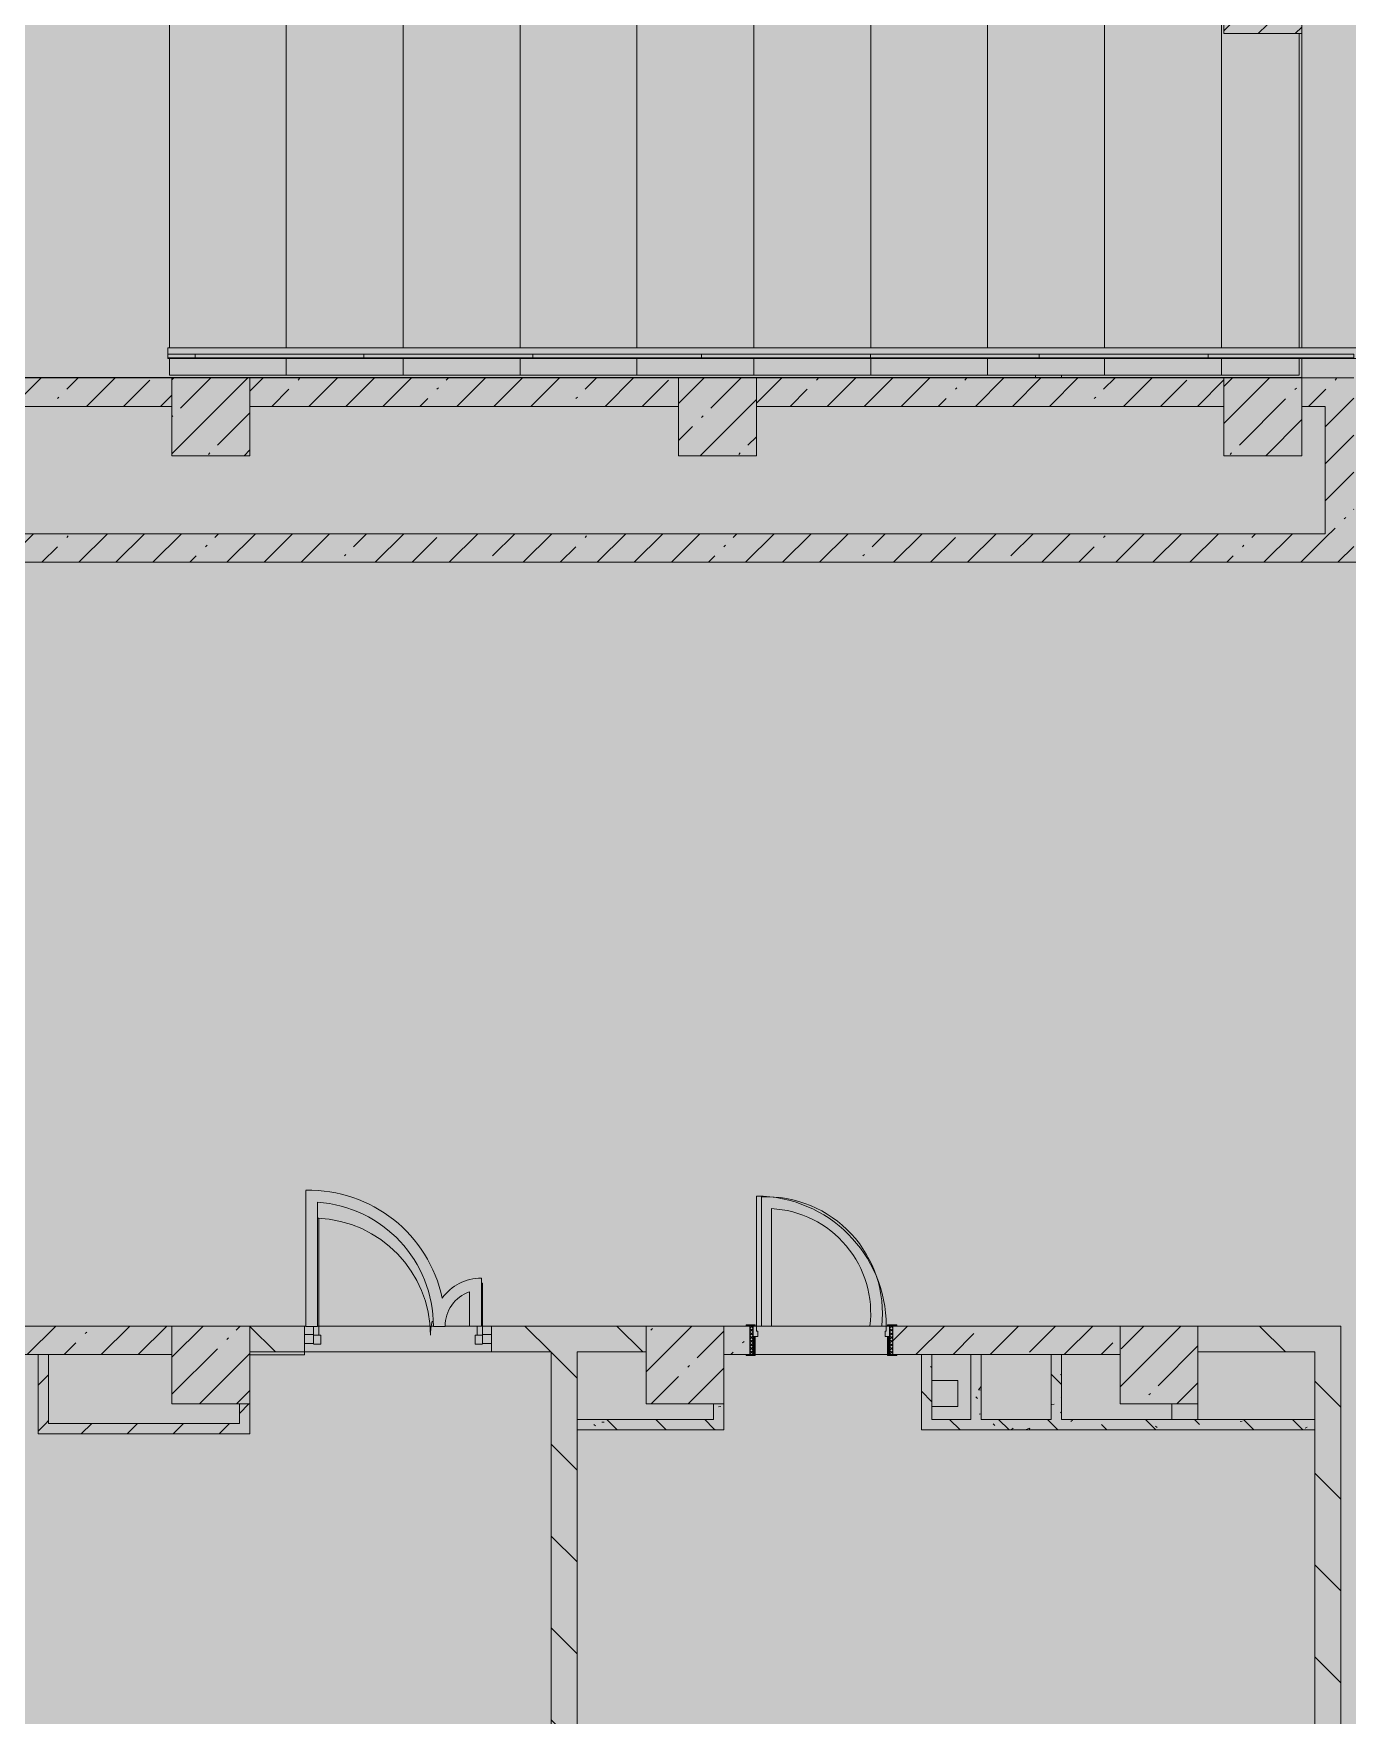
# Model space of a CAD drawing. Header units: millimetres. Extents: x -3238 to 193830, y -8553 to 29000.
# Drawn here: x 79802 to 89917, y 4902 to 17850 of the extents above; entities that cross this region are included whole.
import ezdxf

# ---------------------------------------------------------------- set-up
doc = ezdxf.new("R2010")
doc.units = ezdxf.units.MM
doc.linetypes.add('200_ШТРИХ__ш1_п0_6_', pattern=[160, 100, -60])
doc.layers.add('A-DETL-GENF-5', color=7, linetype='Continuous', lineweight=9, true_color=0xc0c0c0, transparency=0.4)
for name, color, linetype, lineweight, true_color in [('A-DETL-GENF-8', 7, 'Continuous', 5, 0xb7b7b7), ('A-DOOR-2', 7, 'Continuous', 5, 0xaaaaaa), ('A-DOOR-3', 7, 'Continuous', 5, 0xe2e2e2), ('A-DOOR-4', 7, 'Continuous', 5, 0xb7b7b7), ('A-DOOR-FRAM-2', 7, 'Continuous', 5, 0xe2e2e2), ('A-DOOR-FRAM-3', 7, 'Continuous', 5, 0xaaaaaa), ('A-DOOR-FRAM-4', 7, 'Continuous', 5, 0xb7b7b7), ('A-FLOR-2', 7, 'Continuous', 5, 0xb7b7b7), ('A-GLAZ-CWMG-2', 7, 'Continuous', 5, 0x737373), ('A-WALL-4', 7, 'Continuous', 9, 0x737373), ('A-WALL-5', 7, 'Continuous', 5, 0x737373), ('A-WALL-PATT-1', 7, 'Continuous', 5, 0x787878), ('I-WALL-7', 7, 'Continuous', 5, 0x737373), ('I-WALL-8', 7, 'Continuous', 5, 0x787878), ('S-COLS-2', 7, 'Continuous', 5, 0x737373), ('S-STRS-3', 7, 'Continuous', 5, 0x737373)]:
    doc.layers.add(name, color=color, linetype=linetype, lineweight=lineweight, true_color=true_color)
for name, color, linetype, lineweight in [('A-DETL-MBND-1', 7, '200_ШТРИХ__ш1_п0_6_', 9), ('I-WALL-6', 7, 'Continuous', 5), ('S-COLS-3', 7, 'Continuous', 5)]:
    doc.layers.add(name, color=color, linetype=linetype, lineweight=lineweight)
pattern_1 = [(135, (58957.15, 0), (-353.553, -353.553), [])]
pattern_2 = [(45, (58957.15, 0), (-285.123, 285.123), []), (45, (59242.27, 0), (-285.123, 285.123), [504.031, -100.806, 16.764, -84.042])]
pattern_3 = [(45, (58957.15, 0), (-176.7767, 176.7767), [])]
pattern_4 = [(135, (58957.15, 0), (-377.171, -377.171), [533.4, -88.9, 17.78, -88.9]), (135, (58957.15, 376.94), (-377.171, -377.171), []), (50, (58957.15, 0), (637.6445, -55.787), [66.675, -733.425]), (355, (58957.15, 0), (-123.35, 668.699), [53.34, -586.74]), (100.451, (59010.3, -4.65), (514.299, 612.908), [56.665, -623.315]), (46.184, (58957.15, 177.8), (948.776, -147.15), [100.012, -1100.137]), (96.636, (59036.2, 165.5), (830.91, 865.997), [84.998, -934.973]), (351.184, (58957.2, 177.8), (830.918, 865.988), [80.01, -880.11]), (21, (59046.05, 133.35), (530.651, -357.928), [66.675, -733.425]), (326, (59046.05, 133.35), (216.308, 644.658), [53.34, -586.74]), (71.451, (59090.3, 103.5), (746.96, 286.724), [56.665, -623.315]), (37.5, (58957.15, 0), (10.8105, 295.9426), [16.764, -562.864, 16.764, -578.866, -588.962]), (37.5, (58957.15, 0), (10.8105, 295.9426), [-1175.258, 16.764, -572.198]), (7.5, (58957.15, 0), (233.869, 350.6318), [16.764, -322.834, 16.764, -549.529, -224.472]), (7.5, (58957.15, 0), (233.869, 350.6318), [-905.891, 16.764, -207.708]), (327.5, (58758.9, 0), (474.5678, -20.0513), [16.764, -205.486, 16.764, -676.656, -920.115]), (327.5, (58758.9, 0), (474.5678, -20.0513), [-915.67, 16.764, -903.351]), (317.5, (58670, 0), (518.452, 88.9934), [16.764, -272.161, 16.764, -443.738, -653.415]), (317.5, (58670, 0), (518.452, 88.9934), [-749.427, 16.764, -636.651])]

# ---------------------------------------------------------------- blocks, each defined once
blk = doc.blocks.new('BSC_Колонна _Прямоугольная - 600х600-23286269-2_3_1_птичка')
at = {"layer": 'S-COLS-3'}
h = blk.add_hatch(dxfattribs=at)
h.set_pattern_fill('FP_132', color=256, style=0, pattern_type=2)
h.set_pattern_definition([(45, (-29509.74, -7600), (-285.123, 285.123), []), (45, (-29224.6, -7600), (-285.123, 285.123), [504.031, -100.806, 16.764, -84.042])])
h.paths.add_polyline_path([(-300, -300), (300, -300), (300, 300), (-300, 300)])
at = {"layer": 'S-COLS-2'}
for p, q in [((300, 300), (-300, 300)), ((-300, 300), (-300, -300)), ((300, -300), (300, 300)), ((-300, -300), (300, -300))]:
    blk.add_line(p, q, dxfattribs=at)
blk = doc.blocks.new('BSC_Колонна _Прямоугольная - 600х600-V138-2_3_1_птичка')
at = {"layer": 'S-COLS-3'}
h = blk.add_hatch(dxfattribs=at)
h.set_pattern_fill('FP_155', color=256, style=0, pattern_type=2)
h.set_pattern_definition([(45, (-25860, -7600), (-285.123, 285.123), []), (45, (-25574.88, -7600), (-285.123, 285.123), [504.031, -100.806, 16.764, -84.042])])
h.paths.add_polyline_path([(-300, -300), (300, -300), (300, 300), (-300, 300)])
at = {"layer": 'S-COLS-2'}
for p, q in [((300, 300), (-300, 300)), ((-300, 300), (-300, -300)), ((300, -300), (300, 300)), ((-300, -300), (300, -300))]:
    blk.add_line(p, q, dxfattribs=at)
blk = doc.blocks.new('BSC_Колонна _Прямоугольная - 600х600-V140-2_3_1_птичка')
at = {"layer": 'S-COLS-3'}
h = blk.add_hatch(dxfattribs=at)
h.set_pattern_fill('FP_157', color=256, style=0, pattern_type=2)
h.set_pattern_definition([(45, (-26110, -14900), (-285.123, 285.123), []), (45, (-25824.88, -14900), (-285.123, 285.123), [504.031, -100.806, 16.764, -84.042])])
h.paths.add_polyline_path([(-300, -300), (300, -300), (300, 300), (-300, 300), (-300, 211)])
at = {"layer": 'S-COLS-2'}
for p, q in [((300, 300), (-300, 300)), ((-300, 300), (-300, -300)), ((300, -300), (300, 300)), ((-300, -300), (300, -300))]:
    blk.add_line(p, q, dxfattribs=at)
blk = doc.blocks.new('BSC_Колонна _Прямоугольная - 600х600-V192-2_3_1_птичка')
at = {"layer": 'S-COLS-3'}
h = blk.add_hatch(dxfattribs=at)
h.set_pattern_fill('FP_204', color=256, style=0, pattern_type=2)
h.set_pattern_definition([(45, (-30310, -14900), (-285.123, 285.123), []), (45, (-30024.88, -14900), (-285.123, 285.123), [504.031, -100.806, 16.764, -84.042])])
h.paths.add_polyline_path([(-300, -300), (300, -300), (300, 300), (-300, 300), (-300, 211)])
at = {"layer": 'S-COLS-2'}
for p, q in [((300, 300), (-300, 300)), ((-300, 300), (-300, -300)), ((300, -300), (300, 300)), ((-300, -300), (300, -300))]:
    blk.add_line(p, q, dxfattribs=at)
blk = doc.blocks.new('110_Дверь_СКБ_1Ст_Внутренняя1 - Д-4к_п__1100x2100h_Артистические EI30-V205-2_3_1_птичка')
at = {"layer": 'A-DOOR-2'}
h = blk.add_hatch(dxfattribs=at)
h.set_pattern_fill('FP_58', color=256, style=0, pattern_type=2)
h.set_pattern_definition([(135, (1751.41, 174.685), (-14.14214, -14.14214), []), (225, (1751.41, 174.685), (14.14214, -14.14214), [])])
h.paths.add_polyline_path([(562.5, -110), (562.5, 110), (537.5, 110), (537.5, -110)])
at = {"layer": 'A-DOOR-3'}
h = blk.add_hatch(color=256, dxfattribs=at)
h.paths.add_polyline_path([(537.5, 30), (537.5, 110), (512.5, 110), (512.5, 70), (502.5, 70), (502.5, 30)])
h.paths.add_polyline_path([(-477.5, 30), (-477.5, 70), (-487.5, 70), (-487.5, 110), (-512.5, 110), (-512.5, 30)])
at = {"layer": 'A-DOOR-FRAM-2'}
for points in [[(-447.5, 110), (-447.5, 1110), (-487.5, 1110), (-487.5, 110)], [(-497.5, 110), (-497.5, 118), (-567.5, 118), (-567.5, 110)], [(-497.5, -110), (-497.5, 30), (-512.5, 30), (-512.5, -110)], [(592.5, 110), (592.5, 118), (522.5, 118), (522.5, 110)], [(537.5, -110), (537.5, 30), (522.5, 30), (522.5, -110)], [(-497.5, -118), (-497.5, -110), (-567.5, -110), (-567.5, -118)], [(592.5, -118), (592.5, -110), (522.5, -110), (522.5, -118)]]:
    blk.add_hatch(color=256, dxfattribs=at).paths.add_polyline_path(points)
at = {"layer": 'A-DOOR-FRAM-3'}
h = blk.add_hatch(dxfattribs=at)
h.set_pattern_fill('FP_59', color=256, style=0, pattern_type=2)
h.set_pattern_definition([(45, (-371.384, 174.685), (-14.1421, 14.1421), []), (135, (-371.384, 174.685), (-14.1421, -14.1421), [])])
h.paths.add_polyline_path([(-512.5, -110), (-512.5, 110), (-537.5, 110), (-537.5, -110)])
at = {"layer": 'A-DOOR-4'}
for p, q in [((-487.5, 1110), (-487.5, 110)), ((-447.5, 1110), (-487.5, 1110)), ((-447.5, 110), (-447.5, 1110)), ((-487.5, 110), (-447.5, 110))]:
    blk.add_line(p, q, dxfattribs=at)
blk.add_arc((-487.5, 110), 1000, 360, 90, dxfattribs=at)
at = {"layer": 'A-DOOR-FRAM-4'}
for p, q in [((-497.5, 118), (-567.5, 118)), ((-567.5, 118), (-567.5, 110)), ((-567.5, 110), (-497.5, 110)), ((-512.5, 110), (-537.5, 110)), ((-537.5, 110), (-537.5, -110)), ((-487.5, 110), (-512.5, 110)), ((-512.5, 110), (-512.5, 30)), ((-512.5, -110), (-512.5, 110)), ((-497.5, 110), (-512.5, 110)), ((-512.5, 110), (-512.5, 109)), ((-512.5, 109), (-497.5, 109)), ((-512.5, 30), (-477.5, 30)), ((-497.5, 30), (-512.5, 30)), ((-512.5, 30), (-512.5, -110)), ((-497.5, 110), (-497.5, 118)), ((-497.5, 109), (-497.5, 110)), ((-497.5, -110), (-497.5, 30)), ((-487.5, 70), (-487.5, 110)), ((-477.5, 70), (-487.5, 70)), ((-477.5, 30), (-477.5, 70)), ((512.5, 70), (502.5, 70)), ((502.5, 70), (502.5, 30)), ((502.5, 30), (537.5, 30)), ((512.5, 110), (512.5, 70)), ((537.5, 110), (512.5, 110)), ((592.5, 118), (522.5, 118)), ((522.5, 118), (522.5, 110)), ((537.5, 110), (522.5, 110)), ((522.5, 110), (522.5, 109)), ((522.5, 110), (592.5, 110)), ((522.5, 109), (537.5, 109)), ((537.5, 30), (522.5, 30)), ((522.5, 30), (522.5, -110)), ((537.5, 30), (537.5, 110)), ((562.5, 110), (537.5, 110)), ((537.5, 110), (537.5, -110)), ((537.5, 109), (537.5, 110)), ((537.5, -110), (537.5, 30)), ((562.5, -110), (562.5, 110)), ((592.5, 110), (592.5, 118)), ((-497.5, -110), (-567.5, -110)), ((-567.5, -110), (-567.5, -118)), ((-567.5, -118), (-497.5, -118)), ((-537.5, -110), (-512.5, -110)), ((-512.5, -110), (-497.5, -110)), ((-497.5, -118), (-497.5, -110)), ((522.5, -110), (537.5, -110)), ((592.5, -110), (522.5, -110)), ((522.5, -110), (522.5, -118)), ((522.5, -118), (592.5, -118)), ((537.5, -110), (562.5, -110)), ((592.5, -118), (592.5, -110))]:
    blk.add_line(p, q, dxfattribs=at)
blk = doc.blocks.new('BSC_Колонна _Прямоугольная - 600х600-V225-2_3_1_птичка')
at = {"layer": 'S-COLS-3'}
h = blk.add_hatch(dxfattribs=at)
h.set_pattern_fill('FP_229', color=256, style=0, pattern_type=2)
h.set_pattern_definition([(45, (-22210, -14900), (-285.123, 285.123), []), (45, (-21924.88, -14900), (-285.123, 285.123), [504.031, -100.806, 16.764, -84.042])])
h.paths.add_polyline_path([(-300, -300), (300, -300), (300, 300), (-300, 300), (-300, 211)])
at = {"layer": 'S-COLS-2'}
for p, q in [((300, 300), (-300, 300)), ((-300, 300), (-300, -300)), ((300, -300), (300, 300)), ((-300, -300), (300, -300))]:
    blk.add_line(p, q, dxfattribs=at)
blk = doc.blocks.new('BSC_Колонна _Прямоугольная - 600х600-V231-2_3_1_птичка')
at = {"layer": 'S-COLS-3'}
h = blk.add_hatch(dxfattribs=at)
h.set_pattern_fill('FP_235', color=256, style=0, pattern_type=2)
h.set_pattern_definition([(45, (-22210, -7600), (-285.123, 285.123), []), (45, (-21924.88, -7600), (-285.123, 285.123), [504.031, -100.806, 16.764, -84.042])])
h.paths.add_polyline_path([(-300, -300), (300, -300), (300, 300), (-300, 300)])
at = {"layer": 'S-COLS-2'}
for p, q in [((300, 300), (-300, 300)), ((-300, 300), (-300, -300)), ((300, -300), (300, 300)), ((-300, -300), (300, -300))]:
    blk.add_line(p, q, dxfattribs=at)
blk = doc.blocks.new('Прямоугольный импост - 50 x 70 мм-31927764-2_3_1_птичка')
at = {"layer": 'A-GLAZ-CWMG-2'}
for p, q in [((-70, 35), (0, 35)), ((-70, -35), (-70, 35)), ((0, 35), (0, -35)), ((0, -35), (-70, -35))]:
    blk.add_line(p, q, dxfattribs=at)
blk = doc.blocks.new('Дверь_Витражная_остекление_ - ДВН_ДАО_Главный вход_1200 в свету Д-22 _п_-V271-2_3_1_птичка')
at = {"layer": 'A-DOOR-3'}
for points in [[(-619, 30), (-610, 30), (-610, 930), (-619, 930), (-619, 97), (-650, 97), (-650, 30)], [(610, 30), (650, 35), (650, 430), (642, 430), (642, 100), (610, 100)]]:
    blk.add_hatch(color=256, dxfattribs=at).paths.add_polyline_path(points)
at = {"layer": 'A-DETL-GENF-8'}
for p, q in [((-610, 930), (-619, 930)), ((-610, 30), (-610, 930)), ((650, 430), (642, 430)), ((650, 35), (650, 430)), ((-650, 97), (-650, 35)), ((-650, 30), (-610, 30)), ((-595, 30), (-650, 30)), ((-595, -40), (-595, 30)), ((595, -40), (595, 30)), ((595, 30), (650, 30)), ((610, 100), (610, 30)), ((610, 30), (650, 30)), ((-650, -40), (-595, -40)), ((650, -40), (595, -40))]:
    blk.add_line(p, q, dxfattribs=at)
at = {"layer": 'A-DOOR-4'}
for p, q in [((650, 430), (650, 35)), ((-650, 97), (-650, 35))]:
    blk.add_line(p, q, dxfattribs=at)
for centre, radius, start, end in [((-650, 30), 900, 360, 87.9985), ((650, 30), 400, 90, 91.1759), ((650, 30), 400, 164.4599, 180)]:
    blk.add_arc(centre, radius, start, end, dxfattribs=at)
blk = doc.blocks.new('Прямоугольный импост - 50 x 70 мм-31701779-2_3_1_птичка')
at = {"layer": 'A-GLAZ-CWMG-2'}
for p, q in [((0, 35), (-70, 35)), ((-70, 35), (-70, -35)), ((0, -35), (0, 35)), ((-70, -35), (0, -35))]:
    blk.add_line(p, q, dxfattribs=at)
blk = doc.blocks.new('Перекрытия 2 - Перекрытия 4-32990152-2_3_1_птичка')
at = {"layer": 'S-STRS-3'}
for p, q in [((21910, 19180), (22510, 19180)), ((21910, 19180), (21910, 15411)), ((22810, 19180), (23410, 19180)), ((22810, 15411), (22810, 19180)), ((23710, 19180), (24310, 19180)), ((23710, 15411), (23710, 19180)), ((24610, 19180), (25210, 19180)), ((24610, 15411), (24610, 19180)), ((25510, 19180), (26110, 19180)), ((25510, 15411), (25510, 19180)), ((26410, 19180), (27010, 19180)), ((26410, 15411), (26410, 19180)), ((27310, 19180), (27910, 19180)), ((27310, 15411), (27310, 19180)), ((28210, 19180), (28810, 19180)), ((28210, 15411), (28210, 19180)), ((29110, 19180), (29710, 19180)), ((29110, 15411), (29110, 19180)), ((30010, 19180), (30610, 19180)), ((30010, 15411), (30010, 19180)), ((30610, 18430), (30610, 19180)), ((30610, 15411), (30610, 17830)), ((21910, 15330), (21910, 15200)), ((22810, 15200), (22810, 15330)), ((23710, 15200), (23710, 15330)), ((24610, 15200), (24610, 15330)), ((25510, 15200), (25510, 15330)), ((26410, 15200), (26410, 15330)), ((27310, 15200), (27310, 15330)), ((28210, 15200), (28210, 15330)), ((29110, 15200), (29110, 15330)), ((30010, 15200), (30010, 15330)), ((30610, 15200), (30610, 15330)), ((22810, 15200), (21910, 15200)), ((23710, 15200), (22810, 15200)), ((24610, 15200), (23710, 15200)), ((25510, 15200), (24610, 15200)), ((26410, 15200), (25510, 15200)), ((27310, 15200), (26410, 15200)), ((28210, 15200), (27310, 15200)), ((29110, 15200), (28210, 15200)), ((30010, 15200), (29110, 15200)), ((30610, 15200), (30010, 15200))]:
    blk.add_line(p, q, dxfattribs=at)
blk = doc.blocks.new('Стены наклон_ амфитеатр - Стены наклон_ амфитеатр-32992696-2_3_1_птичка')
at = {"layer": 'A-WALL-PATT-1'}
h = blk.add_hatch(dxfattribs=at)
h.set_pattern_fill('FP_261', color=256, style=0, pattern_type=2)
h.set_pattern_definition([(0, (26444.5, 15393.4), (0, 246.1), []), (90, (26444.5, 15393.4), (-1300, 8e-14), [])])
h.paths.add_polyline_path([(31010, 15354), (31010, 15381), (21879, 15381), (21879, 15354), (30993, 15354)])
at = {"layer": 'A-WALL-5'}
for p, q in [((31041, 15431), (21879, 15431)), ((21879, 15431), (21879, 15381)), ((31041, 15350), (31041, 15431)), ((21879, 15381), (31010, 15381)), ((21879, 15354), (21879, 15381)), ((21879, 15350), (21879, 15354)), ((31010, 15354), (21879, 15354)), ((31010, 15350), (21879, 15350)), ((31010, 15381), (31010, 15350)), ((31010, 15350), (31041, 15350))]:
    blk.add_line(p, q, dxfattribs=at)
blk = doc.blocks.new('BSC_Колонна _Прямоугольная - 600х600-V290-2_3_1_птичка')
at = {"layer": 'S-COLS-3'}
h = blk.add_hatch(dxfattribs=at)
h.set_pattern_fill('FP_262', color=256, style=0, pattern_type=2)
h.set_pattern_definition([(45, (-30310, -18150), (-285.123, 285.123), []), (45, (-30024.88, -18150), (-285.123, 285.123), [504.031, -100.806, 16.764, -84.042])])
h.paths.add_polyline_path([(-300, -300), (300, -300), (300, 300), (-300, 300)])
at = {"layer": 'S-COLS-2'}
for p, q in [((300, 300), (-300, 300)), ((-300, 300), (-300, -300)), ((300, -300), (300, 300)), ((-300, -300), (300, -300))]:
    blk.add_line(p, q, dxfattribs=at)

msp = doc.modelspace()

# ---------------------------------------------------------------- hatches: boundary and pattern name
at = {"layer": 'A-DETL-GENF-5'}
msp.add_hatch(color=256, dxfattribs=at).paths.add_polyline_path([(94364, -280), (97717.2, -280), (97717.2, 23777.7), (92817.2, 23777.7), (92817.2, 27350), (62809.2, 27350), (62809.2, 15358), (58689.2, 15358), (58689.2, -280), (92282, -280)])
at = {"layer": 'I-WALL-6'}
h = msp.add_hatch(dxfattribs=at)
h.set_pattern_fill('FP_159', color=256, style=0, pattern_type=2)
h.set_pattern_definition(pattern_2)
h.paths.add_polyline_path([(88118.1, 14980), (88967.2, 14980), (88967.2, 15200), (85367.2, 15200), (85367.2, 14980), (86036.1, 14980)])
h.paths.add_polyline_path([(84767.2, 14980), (84767.2, 15200), (81467.2, 15200), (81467.2, 14980), (81872.2, 14980)])
h.paths.add_polyline_path([(89747.2, 14980), (89747.2, 15200), (89567.2, 15196.3), (89567.2, 14980)])
h.paths.add_polyline_path([(75626.3, 14980), (77067.4, 14980), (77067.4, 15200), (73277.2, 15200), (73277.2, 14980), (74827.2, 14980)])
h.paths.add_polyline_path([(77667.4, 14980), (80867.2, 14980), (80867.2, 15200), (77667.4, 15200), (77667.4, 15110.8)])
h = msp.add_hatch(dxfattribs=at)
h.set_pattern_fill('FP_159', color=256, style=0, pattern_type=2)
h.set_pattern_definition(pattern_2)
h.paths.add_polyline_path([(89967.2, 13780), (89967.2, 15200), (89747.2, 15200), (89747.2, 13780)])
h = msp.add_hatch(dxfattribs=at)
h.set_pattern_fill('FP_159', color=256, style=0, pattern_type=2)
h.set_pattern_definition(pattern_2)
h.paths.add_polyline_path([(88118.1, 13780), (89747.2, 13780), (89747.2, 14000), (79167.2, 14000), (79167.2, 13780), (86036.1, 13780)])
h = msp.add_hatch(dxfattribs=at)
h.set_pattern_fill('FP_159', color=256, style=0, pattern_type=2)
h.set_pattern_definition(pattern_2)
h.paths.add_polyline_path([(79837.2, 7680), (80867.2, 7680), (80867.2, 7900), (78717.2, 7900), (78717.2, 7830), (77517.2, 7830), (77517.2, 7900), (76217.2, 7900), (76217.2, 7680), (79790.2, 7680)])
h = msp.add_hatch(dxfattribs=at)
h.set_pattern_fill('FP_162', color=256, style=0, pattern_type=2)
h.set_pattern_definition(pattern_1)
h.paths.add_polyline_path([(84517.2, 7700), (84517.2, 7900), (83327.2, 7900), (83327.2, 7700), (83987.2, 7700)])
h.paths.add_polyline_path([(81467.2, 7700), (81887.2, 7700), (81887.2, 7900), (81467.2, 7900)])
h = msp.add_hatch(dxfattribs=at)
h.set_pattern_fill('FP_159', color=256, style=0, pattern_type=2)
h.set_pattern_definition(pattern_2)
h.paths.add_polyline_path([(86637.2, 7680), (88166.9, 7680), (88166.9, 7900), (86417.2, 7900), (86417.2, 7680), (86447.2, 7680)])
h.paths.add_polyline_path([(85117.2, 7680), (85317.2, 7680), (85317.2, 7900), (85117.2, 7900)])
h = msp.add_hatch(dxfattribs=at)
h.set_pattern_fill('FP_162', color=256, style=0, pattern_type=2)
h.set_pattern_definition(pattern_1)
h.paths.add_polyline_path([(89667.2, 7700), (89867.2, 7700), (89867.2, 7900), (88766.9, 7900), (88766.9, 7700)])
h = msp.add_hatch(dxfattribs=at)
h.set_pattern_fill('FP_163', color=256, style=0, pattern_type=2)
h.set_pattern_definition(pattern_3)
h.paths.add_polyline_path([(79917.2, 7150), (79917.2, 7680), (79837.2, 7680), (79837.2, 7150)])
h = msp.add_hatch(dxfattribs=at)
h.set_pattern_fill('FP_162', color=256, style=0, pattern_type=2)
h.set_pattern_definition(pattern_1)
h.paths.add_polyline_path([(83954.2, 100), (83987.2, 100), (83987.2, 7700), (83787.2, 7700), (83787.2, 100)])
h = msp.add_hatch(dxfattribs=at)
h.set_pattern_fill('FP_162', color=256, style=0, pattern_type=2)
h.set_pattern_definition(pattern_1)
h.paths.add_polyline_path([(89867.2, 100), (89867.2, 7700), (89667.2, 7700), (89667.2, 100), (89679.6, 100)])
h = msp.add_hatch(dxfattribs=at)
h.set_pattern_fill('FP_163', color=256, style=0, pattern_type=2)
h.set_pattern_definition(pattern_3)
h.paths.add_polyline_path([(81467.2, 7070), (81467.2, 7300), (81387.2, 7300), (81387.2, 7070)])
h = msp.add_hatch(dxfattribs=at)
h.set_pattern_fill('FP_163', color=256, style=0, pattern_type=2)
h.set_pattern_definition(pattern_3)
h.paths.add_polyline_path([(81310.1, 7070), (81387.2, 7070), (81387.2, 7150), (79837.2, 7150), (79837.2, 7070)])
at = {"layer": 'I-WALL-8'}
h = msp.add_hatch(dxfattribs=at)
h.set_pattern_fill('FP_170', color=256, style=0, pattern_type=2)
h.set_pattern_definition(pattern_4)
h.paths.add_polyline_path([(86717.2, 7100), (86717.2, 7680), (86637.2, 7680), (86637.2, 7100)])
h = msp.add_hatch(dxfattribs=at)
h.set_pattern_fill('FP_170', color=256, style=0, pattern_type=2)
h.set_pattern_definition(pattern_4)
h.paths.add_polyline_path([(87097.2, 7180), (87097.2, 7680), (87017.2, 7680), (87017.2, 7180), (87077.1, 7180)])
h = msp.add_hatch(dxfattribs=at)
h.set_pattern_fill('FP_170', color=256, style=0, pattern_type=2)
h.set_pattern_definition(pattern_4)
h.paths.add_polyline_path([(87716.9, 7180), (87716.9, 7680), (87636.9, 7680), (87636.9, 7180)])
h = msp.add_hatch(dxfattribs=at)
h.set_pattern_fill('FP_170', color=256, style=0, pattern_type=2)
h.set_pattern_definition(pattern_4)
h.paths.add_polyline_path([(85117.2, 7100), (85117.2, 7300), (85037.2, 7300), (85037.2, 7100)])
h = msp.add_hatch(dxfattribs=at)
h.set_pattern_fill('FP_170', color=256, style=0, pattern_type=2)
h.set_pattern_definition(pattern_4)
h.paths.add_polyline_path([(85037.2, 7100), (85037.2, 7180), (83987.2, 7180), (83987.2, 7100), (84995.1, 7100)])
h = msp.add_hatch(dxfattribs=at)
h.set_pattern_fill('FP_170', color=256, style=0, pattern_type=2)
h.set_pattern_definition(pattern_4)
h.paths.add_polyline_path([(87077.1, 7100), (89667.2, 7100), (89667.2, 7180), (86717.2, 7180), (86717.2, 7100)])

# ---------------------------------------------------------------- linework, layer by layer
at = {"layer": 'A-DETL-MBND-1'}
for p, q in [((87517.2, 15203), (87517.2, 15220)), ((87717.2, 15220), (87717.2, 15203))]:
    msp.add_line(p, q, dxfattribs=at)
at = {"layer": 'A-FLOR-2'}
for p, q in [((89567.2, 17850), (89567.2, 15430.8)), ((89567.2, 15350), (89567.2, 15200)), ((89567.2, 15203.4), (73267.2, 15203.4)), ((81898.1, 8944.6), (81898.1, 7897)), ((81988.1, 7897), (81988.1, 8852.9)), ((85482.2, 7900), (85482.2, 8804)), ((83159.2, 8164.1), (83159.2, 7900)), ((83249.2, 7900), (83249.2, 8269)), ((81898.4, 7900), (81887.2, 7900)), ((83327.2, 7900), (82970.4, 7900)), ((86367.2, 7900), (85407.2, 7900)), ((81898.1, 7897), (81988.1, 7897)), ((82880.1, 7897), (82970.2, 7897)), ((81887.2, 7679), (81467.2, 7679)), ((81887.2, 7700), (81887.2, 7679)), ((86717.2, 7480), (86916.9, 7480)), ((86916.9, 7480), (86916.9, 7280)), ((86916.9, 7280), (86717.2, 7280))]:
    msp.add_line(p, q, dxfattribs=at)
for centre, radius, start, end in [((81925.2, 7900), 1045, 11.78406, 91.48467), ((81925.2, 7900), 955, 359.82001, 86.22206), ((85442.2, 8000), 895, 353.58484, 92.24174), ((85442.2, 8000), 805, 352.86408, 87.15183), ((83249.2, 7900), 369, 90, 144.66492), ((83249.2, 7900), 279, 108.81906, 180.6161)]:
    msp.add_arc(centre, radius, start, end, dxfattribs=at)
at = {"layer": 'A-WALL-4'}
for p, q in [((79917.2, 7680), (79837.2, 7680)), ((86717.2, 7680), (86637.2, 7680)), ((87097.2, 7680), (87017.2, 7680)), ((83987.2, 7180), (83987.2, 7100)), ((88566.9, 7180), (88766.9, 7180))]:
    msp.add_line(p, q, dxfattribs=at)
at = {"layer": 'I-WALL-7'}
for p, q in [((80867.2, 15200), (77667.4, 15200)), ((84767.2, 15200), (81467.2, 15200)), ((88967.2, 15200), (85367.2, 15200)), ((89967.2, 15200), (89567.2, 15200)), ((79167.2, 14980), (80867.2, 14980)), ((81467.2, 14980), (84767.2, 14980)), ((85367.2, 14980), (88967.2, 14980)), ((89567.2, 14980), (89747.2, 14980)), ((89747.2, 14980), (89747.2, 14000)), ((89747.2, 14000), (79167.2, 14000)), ((79167.2, 13780), (90257.2, 13780)), ((80867.2, 7900), (79167.2, 7900)), ((81887.2, 7900), (81467.2, 7900)), ((81887.2, 7700), (81887.2, 7900)), ((81988.1, 7900), (82880, 7900)), ((84517.2, 7900), (83327.2, 7900)), ((83327.2, 7900), (83327.2, 7700)), ((85287.2, 7900), (85117.2, 7900)), ((88166.9, 7900), (86447.2, 7900)), ((89867.2, 7900), (88766.9, 7900)), ((89867.2, 100), (89867.2, 7900)), ((76217.2, 7680), (79837.2, 7680)), ((79837.2, 7680), (79837.2, 7070)), ((79917.2, 7150), (79917.2, 7680)), ((79917.2, 7680), (80867.2, 7680)), ((83787.2, 7700), (81467.2, 7700)), ((83787.2, 7700), (83787.2, 100)), ((83987.2, 7180), (83987.2, 7700)), ((83987.2, 7700), (84517.2, 7700)), ((85117.2, 7680), (85287.2, 7680)), ((86377.2, 7680), (85357.2, 7680)), ((86447.2, 7680), (86637.2, 7680)), ((86637.2, 7680), (86637.2, 7100)), ((86717.2, 7680), (87017.2, 7680)), ((86717.2, 7180), (86717.2, 7680)), ((87017.2, 7680), (87017.2, 7180)), ((87097.2, 7680), (88166.9, 7680)), ((87097.2, 7180), (87097.2, 7680)), ((87636.9, 7680), (87636.9, 7180)), ((87716.9, 7180), (87716.9, 7680)), ((88766.9, 7700), (89667.2, 7700)), ((89667.2, 7700), (89667.2, 100)), ((81387.2, 7300), (81387.2, 7150)), ((81467.2, 7070), (81467.2, 7300)), ((85037.2, 7300), (85037.2, 7180)), ((85117.2, 7100), (85117.2, 7300)), ((88566.9, 7300), (88566.9, 7180)), ((88766.9, 7180), (88766.9, 7300)), ((81387.2, 7150), (79917.2, 7150)), ((85037.2, 7180), (83987.2, 7180)), ((87017.2, 7180), (86717.2, 7180)), ((87636.9, 7180), (87097.2, 7180)), ((88566.9, 7180), (87716.9, 7180)), ((89667.2, 7180), (88766.9, 7180)), ((79837.2, 7070), (81467.2, 7070)), ((83987.2, 100), (83987.2, 7100)), ((83987.2, 7100), (85117.2, 7100)), ((86637.2, 7100), (89667.2, 7100))]:
    msp.add_line(p, q, dxfattribs=at)

# ---------------------------------------------------------------- block references
at = {"layer": 'A-DOOR-4'}
for name, p in [('110_Дверь_СКБ_1Ст_Внутренняя1 - Д-4к_п__1100x2100h_Артистические EI30-V205-2_3_1_птичка', (85854.7, 7790)), ('Дверь_Витражная_остекление_ - ДВН_ДАО_Главный вход_1200 в свету Д-22 _п_-V271-2_3_1_птичка', (82607.2, 7800))]:
    msp.add_blockref(name, p, dxfattribs=at)
at = {"layer": 'A-GLAZ-CWMG-2', "rotation": 180}
msp.add_blockref('Прямоугольный импост - 50 x 70 мм-31701779-2_3_1_птичка', (81887.2, 7800), dxfattribs=at)
at = {"layer": 'A-GLAZ-CWMG-2', "extrusion": (0, 0, -1), "rotation": 180}
msp.add_blockref('Прямоугольный импост - 50 x 70 мм-31927764-2_3_1_птичка', (-83327.2, 7800), dxfattribs=at)
at = {"layer": 'A-WALL-5'}
msp.add_blockref('Стены наклон_ амфитеатр - Стены наклон_ амфитеатр-32992696-2_3_1_птичка', (58957.2, 0), dxfattribs=at)
at = {"layer": 'S-COLS-2'}
for name, p in [('BSC_Колонна _Прямоугольная - 600х600-V290-2_3_1_птичка', (89267.2, 18150)), ('BSC_Колонна _Прямоугольная - 600х600-V225-2_3_1_птичка', (81167.2, 14900)), ('BSC_Колонна _Прямоугольная - 600х600-V140-2_3_1_птичка', (85067.2, 14900)), ('BSC_Колонна _Прямоугольная - 600х600-V192-2_3_1_птичка', (89267.2, 14900)), ('BSC_Колонна _Прямоугольная - 600х600-V231-2_3_1_птичка', (81167.2, 7600)), ('BSC_Колонна _Прямоугольная - 600х600-V138-2_3_1_птичка', (84817.2, 7600)), ('BSC_Колонна _Прямоугольная - 600х600-23286269-2_3_1_птичка', (88466.9, 7600))]:
    msp.add_blockref(name, p, dxfattribs=at)
at = {"layer": 'S-STRS-3'}
msp.add_blockref('Перекрытия 2 - Перекрытия 4-32990152-2_3_1_птичка', (58937.2, 20), dxfattribs=at)

doc.saveas('drawing.dxf')
